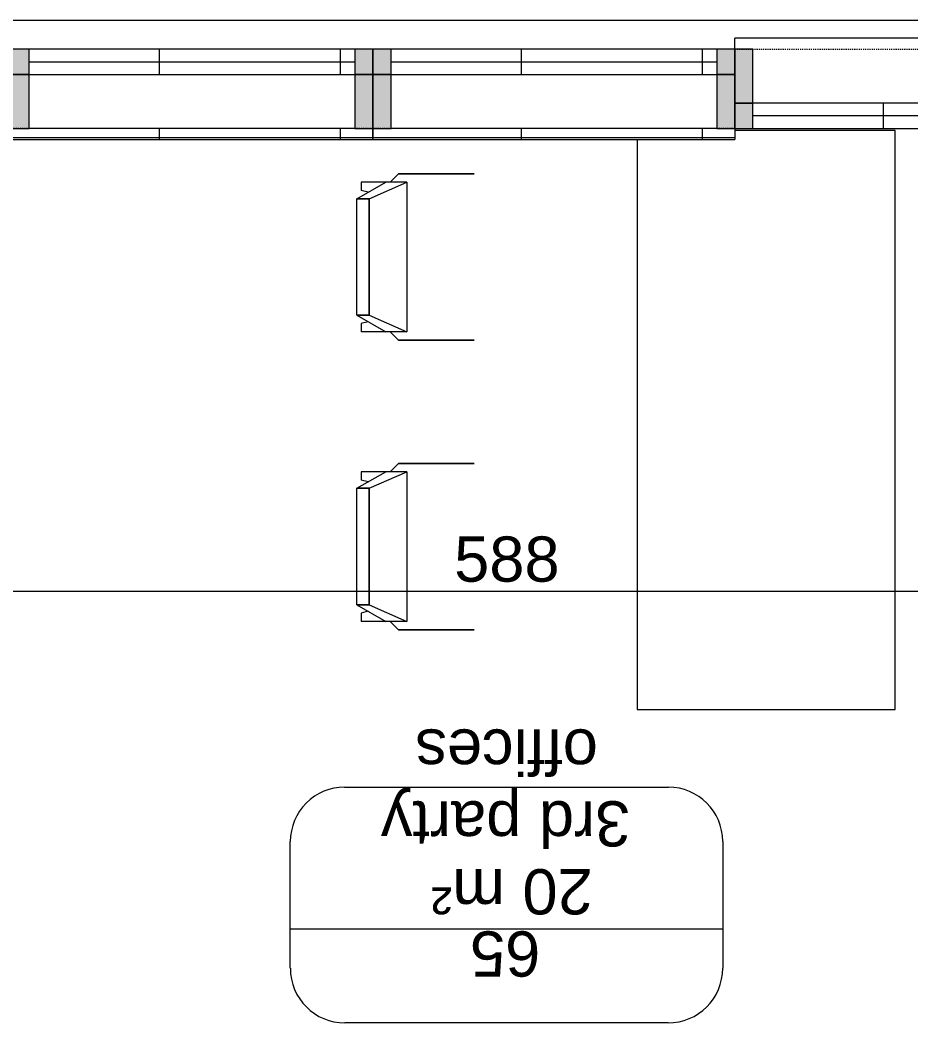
# Model space of a CAD drawing. Header units: centimetres. Extents: x -5566 to 5867, y -120 to 4683.
# Drawn here: x -4235.5 to -3989.4, y 3943.8 to 4221 of the extents above; entities that cross this region are included whole.
import ezdxf

# ---------------------------------------------------------------- set-up
doc = ezdxf.new("R2010")
doc.units = ezdxf.units.CM
doc.linetypes.add('Dash', pattern=[0.6, 0.3, -0.3])
for name, color, linetype, lineweight in [('A-ANNO-DIMS', 211, 'Continuous', 5), ('A-AREA-IDEN', 2, 'Continuous', 5), ('A-GLAZ', 151, 'Continuous', 13), ('A-GLAZ-HDLN', 1, 'Dash', 15), ('A-WALL', 113, 'Continuous', 13), ('G-IMPT', 8, 'Continuous', 13), ('I-FURN', 30, 'Continuous', 13), ('I-WALL', 2, 'Continuous', 13)]:
    doc.layers.add(name, color=color, linetype=linetype, lineweight=lineweight)
doc.styles.add('Arial', font='arial.ttf', dxfattribs={"height": 12.5})
doc.dimstyles.new('100_200_2_5mm_Arial_cm', dxfattribs={"dimscale": 30.48, "dimtxt": 12.753242, "dimasz": 0.492126, "dimexe": 0.328084, "dimexo": 0.0625, "dimgap": 0.082021, "dimtad": 1, "dimdec": 0, "dimzin": 0, "dimdsep": 46, "dimtxsty": 'Arial', "dimblk1": 'OBLIQUE', "dimblk2": 'OBLIQUE', "dimsah": 1, "dimcen": 0.09, "dimdle": 0.328084, "dimazin": 0, "dimtfac": 1, "dimtdec": 4, "dimtix": 1, "dimtmove": 0, "dimatfit": 3, "dimfxl": 0.328084, "dimfxlon": 1, "dimtvp": 1, "dimtolj": 1, "dimtzin": 0, "dimlwd": 15, "dimlwe": 15, "dimarcsym": 2})
pattern_1 = [(180, (797, 11.5), (1e-14, -100), []), (270, (797, 11.5), (50, 3e-15), [])]
pattern_2 = [(180, (897, 11.5), (1e-14, -100), []), (270, (897, 11.5), (50, 3e-15), [])]

# ---------------------------------------------------------------- blocks, each defined once
blk = doc.blocks.new('AR_FUR_Desk_Office - 160_70-V29-Level _9_00')
at = {"layer": 'I-FURN'}
for p, q in [((153.7, 73.1), (-3.8, 73.1)), ((-3.8, 73.1), (-3.8, 1.83)), ((156.2, 1.83), (156.2, 46.1)), ((-3.8, 1.83), (156.2, 1.83))]:
    blk.add_line(p, q, dxfattribs=at)
blk = doc.blocks.new('AR_FUR_Chair_Armless - 12ZSTG16_dwg-385050-Level _9_00')
at = {"layer": 'G-IMPT', "lineweight": 5}
for p, q in [((-48.26, 20.68), (-45.96, 22.98)), ((-45.96, 22.98), (-48.26, 20.68)), ((-45.96, 22.98), (-25, 22.98)), ((-25, 22.98), (-45.96, 22.98)), ((-57.45, 16.09), (-49.41, 20.68)), ((-57.45, 16.09), (-49.41, 20.68)), ((-56.3, 20.68), (-56.3, 18.38)), ((-49.41, 20.68), (-56.3, 20.68)), ((-54.01, 16.09), (-43.66, 20.68)), ((-54.01, 16.09), (-43.66, 20.68)), ((-43.66, 20.68), (-49.41, 20.68)), ((-43.66, 20.68), (-43.66, -20.68)), ((-54.3, 17.89), (-56.3, 18.38)), ((-57.45, -16.09), (-57.45, 16.09)), ((-57.45, 16.09), (-54.01, 16.09)), ((-57.45, -16.09), (-57.45, 16.09)), ((-54.01, 16.09), (-57.45, 16.09)), ((-54.01, -16.09), (-54.01, 16.09)), ((-54.01, 16.09), (-54.01, -16.09)), ((-57.45, -16.09), (-54.01, -16.09)), ((-57.45, -16.09), (-49.41, -20.68)), ((-54.01, -16.09), (-57.45, -16.09)), ((-57.45, -16.09), (-49.41, -20.68)), ((-54.01, -16.09), (-43.66, -20.68)), ((-54.01, -16.09), (-43.66, -20.68)), ((-54.3, -17.89), (-56.3, -18.38)), ((-56.3, -18.38), (-56.3, -20.68)), ((-49.41, -20.68), (-56.3, -20.68)), ((-43.66, -20.68), (-49.41, -20.68)), ((-45.96, -22.98), (-48.26, -20.68)), ((-45.96, -22.98), (-48.26, -20.68)), ((-45.96, -22.98), (-25, -22.98)), ((-25, -22.98), (-45.96, -22.98))]:
    blk.add_line(p, q, dxfattribs=at)
blk = doc.blocks.new('AR_FUR_Chair_Armless - AR_FUR_Chair_Armless-385056-Level _9_00')
blk.add_blockref('AR_FUR_Chair_Armless - 12ZSTG16_dwg-385050-Level _9_00', (0, 0))
blk = doc.blocks.new('AR_Alum_Sgl_keep_DownOpen - W100H175-V148-Level _9_00')
at = {"layer": 'A-GLAZ'}
h = blk.add_hatch(dxfattribs=at)
h.set_pattern_fill('FP_125', color=256, style=0, pattern_type=2)
h.set_pattern_definition(pattern_1)
h.paths.add_polyline_path([(50, 11), (50, 14), (-50, 14), (-50, 11), (45, 11)], flags=0)
for points in [[(-45, 11), (-50, 11), (-50, -4), (-45, -4)], [(50, 11), (45, 11), (45, -4), (50, -4)]]:
    blk.add_hatch(color=256, dxfattribs=at).paths.add_polyline_path(points, flags=0)
h = blk.add_hatch(color=256, dxfattribs=at)
h.paths.add_polyline_path([(50, -4), (45, -4), (45, -11), (50, -11)], flags=0)
h.paths.add_polyline_path([(-45, -4), (-50, -4), (-50, -11), (-45, -11)], flags=0)
h = blk.add_hatch(dxfattribs=at)
h.set_pattern_fill('FP_125', color=256, style=0, pattern_type=2)
h.set_pattern_definition(pattern_1)
h.paths.add_polyline_path([(45, -4), (-45, -4), (-45, -11), (45, -11)], flags=0)
for p, q in [((-50, 11), (-50, 14)), ((50, 14), (-50, 14)), ((50, 14), (50, 11)), ((45, -4), (-45, -4)), ((-45, -11), (45, -11))]:
    blk.add_line(p, q, dxfattribs=at)
at = {"layer": 'A-GLAZ', "lineweight": 15}
for p, q in [((-45, 11), (-50, 11)), ((-50, 11), (-50, -4)), ((-45, -4), (-45, 11)), ((50, 11), (45, 11)), ((45, 11), (45, -4)), ((50, -4), (50, 11)), ((-50, -4), (-50, -11)), ((-45, -4), (-50, -4)), ((-50, -4), (-45, -4)), ((-45, -11), (-45, -4)), ((50, -4), (45, -4)), ((45, -4), (45, -11)), ((45, -4), (50, -4)), ((50, -11), (50, -4)), ((-50, -11), (-45, -11)), ((45, -11), (50, -11))]:
    blk.add_line(p, q, dxfattribs=at)
at = {"layer": 'A-GLAZ', "lineweight": 18}
blk.add_line((45, -7.5), (-45, -7.5), dxfattribs=at)
at = {"layer": 'A-GLAZ-HDLN'}
blk.add_line((-50, 11), (50, 11), dxfattribs=at)
blk = doc.blocks.new('AR_Alum_Sgl_keep_DownOpen - W100H175-V150-Level _9_00')
at = {"layer": 'A-GLAZ'}
for points in [[(-50, 11), (-50, -4), (-45, -4), (-45, 11)], [(45, 4), (45, -4), (50, -4), (50, 11), (45, 11)]]:
    blk.add_hatch(color=256, dxfattribs=at).paths.add_polyline_path(points, flags=0)
h = blk.add_hatch(color=256, dxfattribs=at)
h.paths.add_polyline_path([(-50, -4), (-50, -11), (-45, -11), (-45, -4)], flags=0)
h.paths.add_polyline_path([(45, -4), (45, -11), (50, -11), (50, -4)], flags=0)
h = blk.add_hatch(dxfattribs=at)
h.set_pattern_fill('FP_127', color=256, style=0, pattern_type=2)
h.set_pattern_definition([(0, (-997, -11.5), (0, 100), []), (90, (-997, -11.5), (-50, 3e-15), [])])
h.paths.add_polyline_path([(-45, -11), (45, -11), (45, -4), (-45, -4)], flags=0)
for p, q in [((-50, 11), (-50, 14)), ((50, 14), (-50, 14)), ((50, 14), (50, 11)), ((45, -4), (-45, -4)), ((-45, -11), (45, -11))]:
    blk.add_line(p, q, dxfattribs=at)
at = {"layer": 'A-GLAZ', "lineweight": 15}
for p, q in [((-45, 11), (-50, 11)), ((-50, 11), (-50, -4)), ((-45, -4), (-45, 11)), ((50, 11), (45, 11)), ((45, 11), (45, -4)), ((50, -4), (50, 11)), ((-50, -4), (-50, -11)), ((-45, -4), (-50, -4)), ((-50, -4), (-45, -4)), ((-45, -11), (-45, -4)), ((50, -4), (45, -4)), ((45, -4), (45, -11)), ((45, -4), (50, -4)), ((50, -11), (50, -4)), ((-50, -11), (-45, -11)), ((45, -11), (50, -11))]:
    blk.add_line(p, q, dxfattribs=at)
at = {"layer": 'A-GLAZ', "lineweight": 18}
blk.add_line((45, -7.5), (-45, -7.5), dxfattribs=at)
at = {"layer": 'A-GLAZ-HDLN'}
blk.add_line((-50, 11), (50, 11), dxfattribs=at)
blk = doc.blocks.new('AR_Alum_Sgl_keep_DownOpen - W100H175-V151-Level _9_00')
at = {"layer": 'A-GLAZ'}
h = blk.add_hatch(dxfattribs=at)
h.set_pattern_fill('FP_128', color=256, style=0, pattern_type=2)
h.set_pattern_definition(pattern_2)
h.paths.add_polyline_path([(50, 11.5), (50, 14), (-50, 14), (-50, 11), (50, 11)], flags=0)
for points in [[(-45, -4), (-45, 11), (-50, 11), (-50, -4), (-45.27, -4)], [(50, -4), (50, 11), (45, 11), (45, -4)]]:
    blk.add_hatch(color=256, dxfattribs=at).paths.add_polyline_path(points, flags=0)
h = blk.add_hatch(color=256, dxfattribs=at)
h.paths.add_polyline_path([(50, -11), (50, -4), (45, -4), (45, -11)], flags=0)
h.paths.add_polyline_path([(-45, -11), (-45, -4), (-50, -4), (-50, -11), (-45.27, -11)], flags=0)
h = blk.add_hatch(dxfattribs=at)
h.set_pattern_fill('FP_128', color=256, style=0, pattern_type=2)
h.set_pattern_definition(pattern_2)
h.paths.add_polyline_path([(45, -4), (-45, -4), (-45, -11), (45, -11)], flags=0)
for p, q in [((-50, 11), (-50, 14)), ((50, 14), (-50, 14)), ((50, 14), (50, 11)), ((45, -4), (-45, -4)), ((-45, -11), (45, -11))]:
    blk.add_line(p, q, dxfattribs=at)
at = {"layer": 'A-GLAZ', "lineweight": 15}
for p, q in [((-45, 11), (-50, 11)), ((-50, 11), (-50, -4)), ((-45, -4), (-45, 11)), ((50, 11), (45, 11)), ((45, 11), (45, -4)), ((50, -4), (50, 11)), ((-50, -4), (-50, -11)), ((-45, -4), (-50, -4)), ((-50, -4), (-45, -4)), ((-45, -11), (-45, -4)), ((50, -4), (45, -4)), ((45, -4), (45, -11)), ((45, -4), (50, -4)), ((50, -11), (50, -4)), ((-50, -11), (-45, -11)), ((45, -11), (50, -11))]:
    blk.add_line(p, q, dxfattribs=at)
at = {"layer": 'A-GLAZ', "lineweight": 18}
blk.add_line((45, -7.5), (-45, -7.5), dxfattribs=at)
at = {"layer": 'A-GLAZ-HDLN'}
blk.add_line((-50, 11), (50, 11), dxfattribs=at)
blk = doc.blocks.new('AR_TAG_Room - Room_Number_Area-320731-Level _9_00')
at = {"layer": 'A-AREA-IDEN'}
for p, q in [((-0.8926, 0.5188), (0.8926, 0.5188)), ((-1.1946, 0), (-1.1946, 0.2169)), ((1.1946, 0.2169), (1.1946, 0)), ((-1.1946, -0.4845), (-1.1946, 0)), ((-1.1946, 0), (1.1946, 0)), ((1.1946, 0), (1.1946, -0.4845)), ((0.8947, -0.7844), (-0.8947, -0.7844))]:
    blk.add_line(p, q, dxfattribs=at)
for centre, radius, start, end in [((-0.8926, 0.2169), 0.3019, 90, 180), ((0.8926, 0.2169), 0.3019, 0, 90), ((-0.8947, -0.4845), 0.2999, 180, 270), ((0.8947, -0.4845), 0.2999, 270, 0)]:
    blk.add_arc(centre, radius, start, end, dxfattribs=at)
blk = doc.blocks.new('_Oblique')
at = {"color": 0, "linetype": 'ByBlock', "lineweight": -2}
blk.add_line((-0.5, -0.5), (0.5, 0.5), dxfattribs=at)
blk = doc.blocks.new('DIMBLOCK89-Level _9_00')
at = {"layer": 'A-ANNO-DIMS', "color": 0, "lineweight": 15, "transparency": 16777216}
for p, q in [((-4395, 4054.95), (-4395, 4073.05)), ((-3807, 4054.95), (-3807, 4073.05)), ((-3797, 4063.05), (-4405, 4063.05))]:
    blk.add_line(p, q, dxfattribs=at)
at = {"layer": 'Defpoints', "color": 0, "transparency": 16777216}
for p in [(-4395, 4063.05), (-4395, 4053.05), (-3807, 4053.05)]:
    blk.add_point(p, dxfattribs=at)
at = {"layer": 'A-ANNO-DIMS', "color": 0, "lineweight": 15, "transparency": 16777216, "xscale": 15, "yscale": 15, "zscale": 15, "rotation": 180}
blk.add_blockref('_Oblique', (-4395, 4063.05), dxfattribs=at)
at = {"layer": 'A-ANNO-DIMS', "color": 0, "lineweight": 15, "transparency": 16777216, "xscale": 15, "yscale": 15, "zscale": 15}
blk.add_blockref('_Oblique', (-3807, 4063.05), dxfattribs=at)
at = {"layer": 'A-ANNO-DIMS', "color": 0, "lineweight": 15, "transparency": 16777216, "insert": (-4101, 4071.93), "char_height": 12.5, "width": 34.6103, "attachment_point": 5, "style": 'Arial'}
blk.add_mtext('\\A1;588', dxfattribs=at)

msp = doc.modelspace()

# ---------------------------------------------------------------- linework, layer by layer
at = {"layer": 'A-WALL'}
msp.add_line((-4338, 4220.99), (-3838, 4220.99), dxfattribs=at)
at = {"layer": 'I-WALL'}
for p, q in [((-4143, 4190.99), (-4233, 4190.99)), ((-4043, 4190.99), (-4133, 4190.99))]:
    msp.add_line(p, q, dxfattribs=at)

# ---------------------------------------------------------------- block references
at = {"layer": 'A-AREA-IDEN', "xscale": 49.99999999999998, "yscale": 49.99999999999998, "zscale": 49.99999999999998, "rotation": 180}
msp.add_blockref('AR_TAG_Room - Room_Number_Area-320731-Level _9_00', (-4101.1, 3969.76), dxfattribs=at)
at = {"layer": 'A-GLAZ'}
msp.add_blockref('AR_Alum_Sgl_keep_DownOpen - W100H175-V150-Level _9_00', (-3988, 4201.99), dxfattribs=at)
at = {"layer": 'A-GLAZ', "rotation": 179.9999999999993}
for name, p in [('AR_Alum_Sgl_keep_DownOpen - W100H175-V148-Level _9_00', (-4188, 4201.99)), ('AR_Alum_Sgl_keep_DownOpen - W100H175-V151-Level _9_00', (-4088, 4201.99))]:
    msp.add_blockref(name, p, dxfattribs=at)
at = {"layer": 'I-FURN', "rotation": 89.99999999999999}
msp.add_blockref('AR_FUR_Desk_Office - 160_70-V29-Level _9_00', (-3991.9, 4034.29), dxfattribs=at)
at = {"layer": 'I-FURN'}
for p in [(-4085, 4155.49), (-4085, 4075.49)]:
    msp.add_blockref('AR_FUR_Chair_Armless - AR_FUR_Chair_Armless-385056-Level _9_00', p, dxfattribs=at)

# ---------------------------------------------------------------- texts
at = {"layer": 'A-AREA-IDEN', "char_height": 12.5, "attachment_point": 1, "rotation": 180, "style": 'Arial'}
for s, insert, width in [('offices', (-4075.84, 4012.44), 61.3291), ('3rd party', (-4066.91, 3992.59), 82.9747), ('20 m²', (-4077.27, 3973.82), 54.5147), ('65', (-4091.73, 3956.63), 23.2489)]:
    msp.add_mtext(s, dxfattribs=dict(at, insert=insert, width=width))

# ---------------------------------------------------------------- dimensions: what is measured, and where the dimension line sits
at = {"layer": 'A-ANNO-DIMS', "lineweight": 15}
dim = msp.add_linear_dim(base=(-4395, 4063.05), p1=(-3807, 4053.05), p2=(-4395, 4053.05), dimstyle='100_200_2_5mm_Arial_cm', override={"dimpost": '<>', "dimfxl": 588}, dxfattribs=at)
dim.commit()
dim.dimension.update_dxf_attribs({"geometry": 'DIMBLOCK89-Level _9_00', "text_midpoint": (-4101, 4071.93)})

doc.saveas('drawing.dxf')
